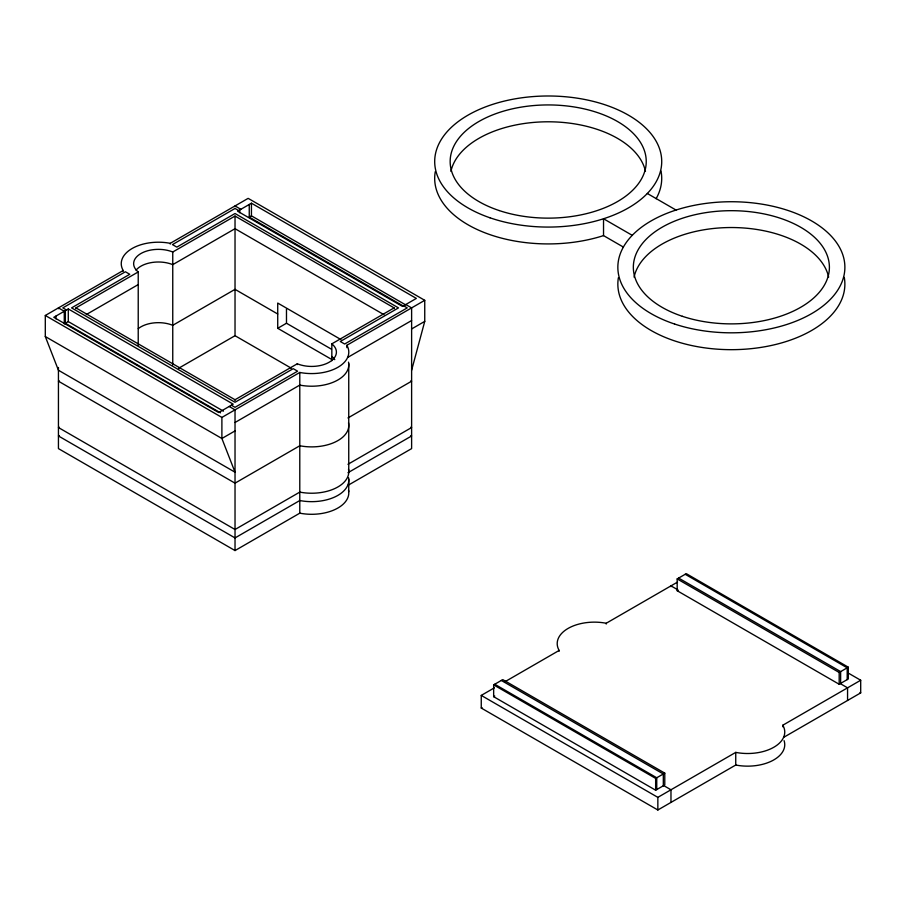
<?xml version="1.0" encoding="UTF-8"?>
<svg xmlns="http://www.w3.org/2000/svg" width="906" height="906" viewBox="0 0 906 906"><rect width="100%" height="100%" fill="white"/><g stroke="black" fill="none" stroke-linecap="round" stroke-linejoin="round"><path stroke-width="1.36" d="M411.618 370.248L424.744 321.381L424.744 300.316L248.153 198.357L170.26 243.329A37.146 21.45 0 0 0 132.14 248.493A37.146 21.45 0 0 0 123.193 270.509L123.193 271.29M45.3 315.481L221.891 417.428L221.891 438.493L235.028 472.196L58.437 370.248L45.3 336.545L45.3 315.481L123.193 270.509M68.29 308.946L53.782 317.315L218.697 412.536L233.204 404.155L68.29 308.946L68.29 321.585L223.431 411.154M251.438 203.204L237.576 211.211L402.49 306.421L416.352 298.414L251.438 203.204L251.438 215.843L405.367 304.71M75.945 308.686L75.945 307.893L138.222 271.947A24.768 14.303 0 0 1 140.894 253.544A24.768 14.303 0 0 1 172.752 252.004L235.028 216.058L394.099 307.893L394.099 308.686M68.29 321.585L64.269 323.906L64.269 311.268L58.437 307.893L58.437 308.686M249.252 204.473L249.252 217.112L251.438 215.843M86.285 314.563L138.222 284.586M59.162 380.78L58.437 381.2L235.028 483.158L299.784 445.763A37.146 21.45 0 0 0 348.516 422.819M59.162 427.122L58.437 427.541L235.028 529.5L299.784 492.105A37.146 21.45 0 0 0 348.516 469.161M59.162 435.548L58.437 435.967L235.028 537.926L299.784 500.531A37.146 21.45 0 0 0 348.516 477.587M178.595 368.278L235.028 335.707L291.358 368.232M340.928 339.546L277.723 303.057L277.723 328.3L286.489 323.249L331.483 349.218M75.945 307.893L235.028 399.739L297.293 363.782A24.768 14.303 0 0 0 329.161 362.241A24.768 14.303 0 0 0 331.834 343.85L394.099 307.893M221.891 417.428L299.784 372.457A37.146 21.45 0 0 0 337.915 367.292A37.146 21.45 0 0 0 346.851 345.288L424.744 300.316M235.028 422.49L299.784 385.095A37.146 21.45 0 0 0 348.516 362.151M347.961 357.281L411.618 320.531M235.028 430.916L221.891 438.493L45.3 336.545M411.618 328.957L424.744 321.381M347.961 417.949L411.618 381.2L410.882 380.78M347.961 464.291L411.618 427.541L410.882 427.122M347.961 472.717L411.618 435.967L410.882 435.548M58.437 367.496L58.437 448.606L235.028 550.565L299.784 513.17A37.146 21.45 0 0 0 348.516 490.225M347.859 485.412L411.618 448.606L411.618 307.893L405.775 304.529M493.657 684.879L502.773 679.613L664.778 773.135L664.778 784.936L655.65 790.202L493.657 696.68L493.657 684.879L655.65 778.401L664.778 773.135M677.178 578.923L686.295 573.657L848.299 667.19L848.299 678.979L839.171 684.245L677.178 590.723L677.178 578.923L839.171 672.456L848.299 667.19M784.075 740.632A37.146 21.45 0 0 1 735.74 765.026L657.847 809.998L481.256 708.05L481.256 695.412L494.382 687.824M504.506 681.992L559.149 650.44A37.146 21.45 0 0 1 568.085 628.424A37.146 21.45 0 0 1 606.216 623.26L677.541 582.082M493.657 696.68L494.755 696.046M677.178 590.723L678.277 590.089M481.256 708.05L482.071 707.575M481.256 695.412L657.847 797.359L735.74 752.388A37.146 21.45 0 0 0 773.86 747.235A37.146 21.45 0 0 0 782.807 725.219L860.7 680.247L860.7 692.886L783.815 737.269M647.314 193.476L676.023 210.056M632.241 235.334L603.532 218.754L603.532 235.605L623.271 247.01M240.86 209.309L235.028 205.945L235.028 206.727M238.674 210.577L235.028 208.471L172.446 244.597L176.829 247.123L235.028 213.522L398.481 307.893L340.282 341.494L344.665 344.02L407.236 307.893L403.589 305.786M249.252 217.112L403.17 305.968M383.997 314.699L235.028 228.697L172.752 264.643A24.768 14.303 0 0 0 136.059 270.135M277.723 314.008L235.028 289.354L172.752 325.311A24.768 14.303 0 0 0 138.244 328.663M277.723 328.3L332.457 359.886M685.208 574.291L847.201 667.813L847.201 679.613M849.024 673.509L860.7 680.247M678.639 578.085L840.632 671.606L840.632 683.407M859.975 692.467L860.7 692.886M677.36 589.557L670.972 585.876L670.972 586.669M840.27 683.611L847.563 687.824L847.563 700.463M66.466 309.999L62.808 307.893L125.39 271.766L129.762 274.291L71.574 307.893L235.028 402.264L293.216 368.663L297.598 371.188L235.028 407.315L231.37 405.209M229.184 406.477L235.028 409.852L235.028 550.565M220.509 412.842L65.368 323.272L65.368 310.633M501.324 680.451L663.317 773.984L663.317 785.774M494.755 684.245L656.748 777.778L656.748 789.568M663.679 785.57L670.972 789.783L670.972 802.422M839.171 672.456L839.171 684.245M782.807 725.219L782.807 726.793M735.74 752.388L735.74 765.026M657.847 797.359L657.847 809.998M655.65 778.401L655.65 790.202M606.216 623.26L606.216 624.053M559.149 650.44L559.149 651.233M348.742 363.634L348.742 470.644M348.742 479.07L348.742 491.709M346.851 345.288L346.851 347.655M331.834 343.85L331.834 360.713M299.784 372.457L299.784 513.17M297.293 363.782L297.293 364.574M286.477 308.957L286.489 323.249M239.762 209.943L239.762 212.751M235.028 216.058L235.028 335.707M235.028 399.739L235.028 400.531M172.752 252.004L172.752 364.892M170.26 243.329L170.26 244.122M138.222 271.947L138.222 345.254M55.979 316.058L55.979 318.867M634.075 277.134A98.041 56.602 0 0 1 731.357 227.531A98.041 56.602 0 0 1 828.639 277.134M844.267 277.361A113.51 65.538 0 0 1 731.618 349.671A113.51 65.538 0 0 1 618.402 277.666M331.834 356.488A24.768 14.303 0 0 1 334.767 359.648M450.916 171.381A98.041 56.602 0 0 1 548.198 121.789A98.041 56.602 0 0 1 645.48 171.381M661.006 171.087A113.51 65.538 0 0 1 656.114 198.708M603.532 235.605A113.51 65.538 0 0 1 485.752 233.114A113.51 65.538 0 0 1 435.288 171.619M682.343 316.296A98.041 56.602 0 0 0 829.398 267.281A98.041 56.602 0 0 0 682.343 218.267A98.041 56.602 0 0 0 682.343 316.296M674.596 324.031A113.51 65.538 0 0 0 844.879 267.281A113.51 65.538 0 0 0 674.596 210.52A113.51 65.538 0 0 0 674.596 324.031M499.183 210.554A98.041 56.602 0 0 0 646.238 161.54A98.041 56.602 0 0 0 499.183 112.514A98.041 56.602 0 0 0 499.183 210.554M490.01 217.802A113.51 65.538 0 0 0 661.708 162.491A113.51 65.538 0 0 0 492.887 104.303A113.51 65.538 0 0 0 490.01 217.802"/></g></svg>
